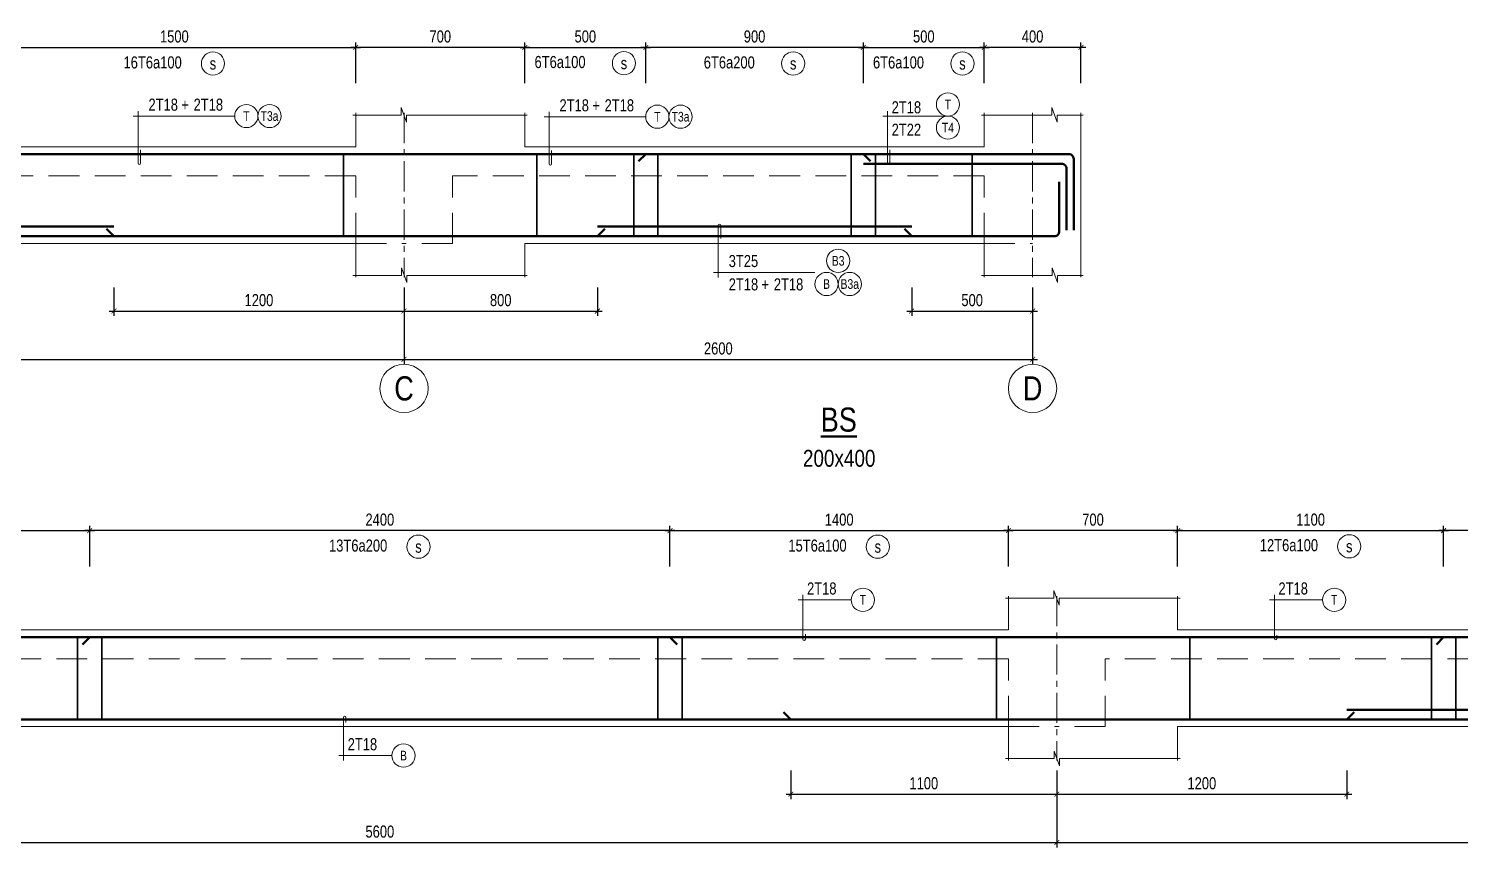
# Model space of a CAD drawing. Header units: millimetres. Extents: x 925681 to 1410834, y 71669 to 296428.
# Drawn here: x 1047109 to 1053031, y 257948 to 261338 of the extents above; entities that cross this region are included whole.
import ezdxf
from ezdxf.enums import TextEntityAlignment as Align

# ---------------------------------------------------------------- set-up
doc = ezdxf.new("R2010")
doc.units = ezdxf.units.MM
doc.header["$LTSCALE"] = 100
doc.linetypes.add('CENTER', pattern=[2, 1.25, -0.25, 0.25, -0.25])
doc.linetypes.add('HIDDEN', pattern=[9.525, 6.35, -3.175])
for name, color, linetype, lineweight in [('Ap0101_grid', 145, 'CENTER', 18), ('Ap0102_dim', 145, 'Continuous', 25), ('Ap0104_leader', 145, 'Continuous', 25), ('Ap0201_T', 253, 'Continuous', 50), ('Ap0205_T', 253, 'Continuous', 50), ('Ap0308_PHS', 2, 'HIDDEN', 18), ('Ap0310_PSS', 130, 'Continuous', 18), ('Ap0314_Kh', 253, 'Continuous', 15), ('Ap0401_Reinf', 1, 'Continuous', 50), ('Ap0402_Reinf.S', 6, 'Continuous', 35), ('Ap0403_RT', 40, 'Continuous', 25)]:
    doc.layers.add(name, color=color, linetype=linetype, lineweight=lineweight)
doc.styles.add('Ap', font='1.shx', dxfattribs={"width": 0.8})
doc.styles.add('Ap_Vni-helve', font='', dxfattribs={"width": 0.8, "height": 1})
doc.styles.add('Fosup_text ghi chu', font='1.shx', dxfattribs={"width": 0.8, "height": 250})
doc.styles.add('Text Chuan', font='1.shx', dxfattribs={"width": 0.8})
doc.styles.get('Ap_Vni-helve').set_extended_font_data('VNI-Helve')
doc.dimstyles.new('Ap_Model-20', dxfattribs={"dimscale": 100, "dimtxt": 0.5, "dimasz": 0.2, "dimexe": 0.2, "dimexo": 0.2, "dimgap": 0.2, "dimtad": 1, "dimdec": 0, "dimzin": 3, "dimdsep": 46, "dimtxsty": 'Ap', "dimblk": 'ARCHTICK', "dimcen": 0.2, "dimdle": 0.2, "dimclrd": 256, "dimclre": 256, "dimclrt": 7, "dimazin": 2, "dimtfac": 100, "dimtdec": 0, "dimtix": 1, "dimtmove": 2, "dimatfit": 2, "dimldrblk": 'ARCHTICK', "dimfxl": 1, "dimtolj": 1, "dimtzin": 0, "dimlwd": -1, "dimlwe": -1, "dimarcsym": 0})

# ---------------------------------------------------------------- blocks, each defined once
blk = doc.blocks.new('_ArchTick')
at = {"color": 0, "linetype": 'ByBlock', "const_width": 0.15}
blk.add_lwpolyline([(-0.5, -0.5), (0.5, 0.5)], dxfattribs=at)
blk = doc.blocks.new('*D160')
at = {"layer": 'Ap0102_dim', "transparency": 16777216}
for p, q in [((-289.6, -181.8), (-289.6, -500)), ((5610.4, -181.8), (5610.4, -500)), ((-309.6, -480), (5630.4, -480))]:
    blk.add_line(p, q, dxfattribs=at)
at = {"layer": 'Defpoints', "color": 0, "transparency": 16777216}
for p in [(-289.6, -161.8), (5610.4, -161.8), (5610.4, -480)]:
    blk.add_point(p, dxfattribs=at)
at = {"layer": 'Ap0102_dim', "transparency": 16777216, "xscale": 20, "yscale": 20, "zscale": 20, "rotation": 180}
blk.add_blockref('_ArchTick', (-289.6, -480), dxfattribs=at)
at = {"layer": 'Ap0102_dim', "transparency": 16777216, "xscale": 20, "yscale": 20, "zscale": 20}
blk.add_blockref('_ArchTick', (5610.4, -480), dxfattribs=at)
at = {"layer": 'Ap0102_dim', "color": 7, "transparency": 16777216, "insert": (2660.4, -435), "char_height": 50, "attachment_point": 5, "style": 'Ap'}
blk.add_mtext('\\A1;5900', dxfattribs=at)
blk = doc.blocks.new('*D162')
at = {"layer": 'Ap0102_dim', "transparency": 16777216}
for p, q in [((4410.4, -181.8), (4410.4, -300)), ((5610.4, -181.8), (5610.4, -300)), ((4390.4, -280), (5630.4, -280))]:
    blk.add_line(p, q, dxfattribs=at)
at = {"layer": 'Defpoints', "color": 0, "transparency": 16777216}
for p in [(4410.4, -161.8), (5610.4, -161.8), (5610.4, -280)]:
    blk.add_point(p, dxfattribs=at)
at = {"layer": 'Ap0102_dim', "transparency": 16777216, "xscale": 20, "yscale": 20, "zscale": 20, "rotation": 180}
blk.add_blockref('_ArchTick', (4410.4, -280), dxfattribs=at)
at = {"layer": 'Ap0102_dim', "transparency": 16777216, "xscale": 20, "yscale": 20, "zscale": 20}
blk.add_blockref('_ArchTick', (5610.4, -280), dxfattribs=at)
at = {"layer": 'Ap0102_dim', "color": 7, "transparency": 16777216, "insert": (5010.4, -235), "char_height": 50, "attachment_point": 5, "style": 'Ap'}
blk.add_mtext('\\A1;1200', dxfattribs=at)
blk = doc.blocks.new('*D163')
at = {"layer": 'Ap0102_dim', "transparency": 16777216}
for p, q in [((3910.4, 662.7), (3910.4, 831.4)), ((5410.4, 662.7), (5410.4, 831.4)), ((3890.4, 811.4), (5430.4, 811.4))]:
    blk.add_line(p, q, dxfattribs=at)
at = {"layer": 'Defpoints', "color": 0, "transparency": 16777216}
for p in [(5410.4, 811.4), (3910.4, 642.7), (5410.4, 642.7)]:
    blk.add_point(p, dxfattribs=at)
at = {"layer": 'Ap0102_dim', "transparency": 16777216, "xscale": 20, "yscale": 20, "zscale": 20, "rotation": 180}
blk.add_blockref('_ArchTick', (3910.4, 811.4), dxfattribs=at)
at = {"layer": 'Ap0102_dim', "transparency": 16777216, "xscale": 20, "yscale": 20, "zscale": 20}
blk.add_blockref('_ArchTick', (5410.4, 811.4), dxfattribs=at)
at = {"layer": 'Ap0102_dim', "color": 7, "transparency": 16777216, "insert": (4660.4, 856.4), "char_height": 50, "attachment_point": 5, "style": 'Ap'}
blk.add_mtext('\\A1;1500', dxfattribs=at)
blk = doc.blocks.new('*D165')
at = {"layer": 'Ap0102_dim', "transparency": 16777216}
for p, q in [((5410.4, 662.7), (5410.4, 831.4)), ((6110.4, 662.7), (6110.4, 831.4)), ((6130.4, 811.4), (5390.4, 811.4))]:
    blk.add_line(p, q, dxfattribs=at)
at = {"layer": 'Defpoints', "color": 0, "transparency": 16777216}
for p in [(5410.4, 811.4), (5410.4, 642.7), (6110.4, 642.7)]:
    blk.add_point(p, dxfattribs=at)
at = {"layer": 'Ap0102_dim', "transparency": 16777216, "xscale": 20, "yscale": 20, "zscale": 20, "rotation": 180}
blk.add_blockref('_ArchTick', (5410.4, 811.4), dxfattribs=at)
at = {"layer": 'Ap0102_dim', "transparency": 16777216, "xscale": 20, "yscale": 20, "zscale": 20}
blk.add_blockref('_ArchTick', (6110.4, 811.4), dxfattribs=at)
at = {"layer": 'Ap0102_dim', "color": 7, "transparency": 16777216, "insert": (5760.4, 856.4), "char_height": 50, "attachment_point": 5, "style": 'Ap'}
blk.add_mtext('\\A1;700', dxfattribs=at)
blk = doc.blocks.new('TEXT TRUC')
at = {"layer": 'Ap0314_Kh'}
blk.add_circle((0, -100), 100, dxfattribs=at)
at = {"layer": 'Ap0314_Kh', "style": 'Ap_Vni-helve', "width": 0.8}
blk.add_attdef('A', text='', height=100, dxfattribs=at).set_placement((0, -100), align=Align.MIDDLE)
blk = doc.blocks.new('str3')
at = {"layer": 'Ap0314_Kh', "color": 145}
blk.add_circle((159.7, -75.3), 48, dxfattribs=at)
at = {"layer": 'Ap0314_Kh', "color": 141, "style": 'Text Chuan', "width": 0.8}
blk.add_attdef('T1', text='', height=50, dxfattribs=at).set_placement((159.7, -75.3), align=Align.MIDDLE_CENTER)
at = {"layer": 'Ap0403_RT', "style": 'Fosup_text ghi chu', "width": 0.8}
blk.add_attdef('STI', (-210.2, -95.6), '', height=50, dxfattribs=at)
blk = doc.blocks.new('T3T3')
at = {"layer": 'Ap0104_leader', "lineweight": 13}
blk.add_line((-20, 177.3), (399.8, 177.3), dxfattribs=at)
blk.add_lwpolyline([(10, 37.1), (10, -17.9, -1), (0, -17.9), (0, 197.7)], format="xyb", dxfattribs=at)
at = {"layer": 'Ap0314_Kh', "color": 145}
for centre in [(447.8, 177.3), (543.8, 177.3)]:
    blk.add_circle(centre, 48, dxfattribs=at)
at = {"layer": 'Ap0314_Kh', "color": 141, "style": 'Text Chuan', "width": 0.8}
for tag, p in [('T1', (447.8, 177.3)), ('T2', (543.8, 177.3))]:
    blk.add_attdef(tag, text='', height=40, dxfattribs=at).set_placement(p, align=Align.MIDDLE_CENTER)
at = {"layer": 'Ap0403_RT', "style": 'Fosup_text ghi chu', "width": 0.8}
blk.add_text('+', height=50, dxfattribs=at).set_placement((178.6, 198.8))
blk.add_attdef('1', text='', height=50, dxfattribs=at).set_placement((164.9, 199.4), align=Align.RIGHT)
blk.add_attdef('2', (229.6, 199.4), '', height=50, dxfattribs=at)
blk = doc.blocks.new('*D272')
at = {"layer": 'Ap0102_dim', "transparency": 16777216}
for p, q in [((-300, -181.8), (-300, -500)), ((2300, -181.8), (2300, -500)), ((-320, -480), (2320, -480))]:
    blk.add_line(p, q, dxfattribs=at)
at = {"layer": 'Defpoints', "color": 0, "transparency": 16777216}
for p in [(-300, -161.8), (2300, -161.8), (2300, -480)]:
    blk.add_point(p, dxfattribs=at)
at = {"layer": 'Ap0102_dim', "transparency": 16777216, "xscale": 20, "yscale": 20, "zscale": 20, "rotation": 180}
blk.add_blockref('_ArchTick', (-300, -480), dxfattribs=at)
at = {"layer": 'Ap0102_dim', "transparency": 16777216, "xscale": 20, "yscale": 20, "zscale": 20}
blk.add_blockref('_ArchTick', (2300, -480), dxfattribs=at)
at = {"layer": 'Ap0102_dim', "color": 7, "transparency": 16777216, "insert": (1000, -435), "char_height": 50, "attachment_point": 5, "style": 'Ap'}
blk.add_mtext('\\A1;2600', dxfattribs=at)
blk = doc.blocks.new('*D273')
at = {"layer": 'Ap0102_dim', "transparency": 16777216}
for p, q in [((200, 662.7), (200, 831.4)), ((700, 662.7), (700, 831.4)), ((180, 811.4), (720, 811.4))]:
    blk.add_line(p, q, dxfattribs=at)
at = {"layer": 'Defpoints', "color": 0, "transparency": 16777216}
for p in [(700, 811.4), (200, 642.7), (700, 642.7)]:
    blk.add_point(p, dxfattribs=at)
at = {"layer": 'Ap0102_dim', "transparency": 16777216, "xscale": 20, "yscale": 20, "zscale": 20, "rotation": 180}
blk.add_blockref('_ArchTick', (200, 811.4), dxfattribs=at)
at = {"layer": 'Ap0102_dim', "transparency": 16777216, "xscale": 20, "yscale": 20, "zscale": 20}
blk.add_blockref('_ArchTick', (700, 811.4), dxfattribs=at)
at = {"layer": 'Ap0102_dim', "color": 7, "transparency": 16777216, "insert": (450, 856.4), "char_height": 50, "attachment_point": 5, "style": 'Ap'}
blk.add_mtext('\\A1;500', dxfattribs=at)
blk = doc.blocks.new('*D274')
at = {"layer": 'Ap0102_dim', "transparency": 16777216}
for p, q in [((1800, -181.8), (1800, -300)), ((2300, -181.8), (2300, -300)), ((1780, -280), (2320, -280))]:
    blk.add_line(p, q, dxfattribs=at)
at = {"layer": 'Defpoints', "color": 0, "transparency": 16777216}
for p in [(1800, -161.8), (2300, -161.8), (2300, -280)]:
    blk.add_point(p, dxfattribs=at)
at = {"layer": 'Ap0102_dim', "transparency": 16777216, "xscale": 20, "yscale": 20, "zscale": 20, "rotation": 180}
blk.add_blockref('_ArchTick', (1800, -280), dxfattribs=at)
at = {"layer": 'Ap0102_dim', "transparency": 16777216, "xscale": 20, "yscale": 20, "zscale": 20}
blk.add_blockref('_ArchTick', (2300, -280), dxfattribs=at)
at = {"layer": 'Ap0102_dim', "color": 7, "transparency": 16777216, "insert": (2050, -235), "char_height": 50, "attachment_point": 5, "style": 'Ap'}
blk.add_mtext('\\A1;500', dxfattribs=at)
blk = doc.blocks.new('*D275')
at = {"layer": 'Ap0102_dim', "transparency": 16777216}
for p, q in [((1600, 662.7), (1600, 831.4)), ((2100, 662.7), (2100, 831.4)), ((1580, 811.4), (2120, 811.4))]:
    blk.add_line(p, q, dxfattribs=at)
at = {"layer": 'Defpoints', "color": 0, "transparency": 16777216}
for p in [(2100, 811.4), (1600, 642.7), (2100, 642.7)]:
    blk.add_point(p, dxfattribs=at)
at = {"layer": 'Ap0102_dim', "transparency": 16777216, "xscale": 20, "yscale": 20, "zscale": 20, "rotation": 180}
blk.add_blockref('_ArchTick', (1600, 811.4), dxfattribs=at)
at = {"layer": 'Ap0102_dim', "transparency": 16777216, "xscale": 20, "yscale": 20, "zscale": 20}
blk.add_blockref('_ArchTick', (2100, 811.4), dxfattribs=at)
at = {"layer": 'Ap0102_dim', "color": 7, "transparency": 16777216, "insert": (1850, 856.4), "char_height": 50, "attachment_point": 5, "style": 'Ap'}
blk.add_mtext('\\A1;500', dxfattribs=at)
blk = doc.blocks.new('*D276')
at = {"layer": 'Ap0102_dim', "transparency": 16777216}
for p, q in [((-300, -181.8), (-300, -300)), ((500, -181.8), (500, -300)), ((-320, -280), (520, -280))]:
    blk.add_line(p, q, dxfattribs=at)
at = {"layer": 'Defpoints', "color": 0, "transparency": 16777216}
for p in [(-300, -161.8), (500, -161.8), (500, -280)]:
    blk.add_point(p, dxfattribs=at)
at = {"layer": 'Ap0102_dim', "transparency": 16777216, "xscale": 20, "yscale": 20, "zscale": 20, "rotation": 180}
blk.add_blockref('_ArchTick', (-300, -280), dxfattribs=at)
at = {"layer": 'Ap0102_dim', "transparency": 16777216, "xscale": 20, "yscale": 20, "zscale": 20}
blk.add_blockref('_ArchTick', (500, -280), dxfattribs=at)
at = {"layer": 'Ap0102_dim', "color": 7, "transparency": 16777216, "insert": (100, -235), "char_height": 50, "attachment_point": 5, "style": 'Ap'}
blk.add_mtext('\\A1;800', dxfattribs=at)
blk = doc.blocks.new('*D277')
at = {"layer": 'Ap0102_dim', "transparency": 16777216}
for p, q in [((2100, 662.7), (2100, 831.4)), ((2500, 662.7), (2500, 831.4)), ((2520, 811.4), (2080, 811.4))]:
    blk.add_line(p, q, dxfattribs=at)
at = {"layer": 'Defpoints', "color": 0, "transparency": 16777216}
for p in [(2100, 811.4), (2100, 642.7), (2500, 642.7)]:
    blk.add_point(p, dxfattribs=at)
at = {"layer": 'Ap0102_dim', "transparency": 16777216, "xscale": 20, "yscale": 20, "zscale": 20, "rotation": 180}
blk.add_blockref('_ArchTick', (2100, 811.4), dxfattribs=at)
at = {"layer": 'Ap0102_dim', "transparency": 16777216, "xscale": 20, "yscale": 20, "zscale": 20}
blk.add_blockref('_ArchTick', (2500, 811.4), dxfattribs=at)
at = {"layer": 'Ap0102_dim', "color": 7, "transparency": 16777216, "insert": (2300, 856.4), "char_height": 50, "attachment_point": 5, "style": 'Ap'}
blk.add_mtext('\\A1;400', dxfattribs=at)
blk = doc.blocks.new('*D278')
at = {"layer": 'Ap0102_dim', "transparency": 16777216}
for p, q in [((700, 662.7), (700, 831.4)), ((1600, 662.7), (1600, 831.4)), ((1620, 811.4), (680, 811.4))]:
    blk.add_line(p, q, dxfattribs=at)
at = {"layer": 'Defpoints', "color": 0, "transparency": 16777216}
for p in [(700, 811.4), (700, 642.7), (1600, 642.7)]:
    blk.add_point(p, dxfattribs=at)
at = {"layer": 'Ap0102_dim', "transparency": 16777216, "xscale": 20, "yscale": 20, "zscale": 20, "rotation": 180}
blk.add_blockref('_ArchTick', (700, 811.4), dxfattribs=at)
at = {"layer": 'Ap0102_dim', "transparency": 16777216, "xscale": 20, "yscale": 20, "zscale": 20}
blk.add_blockref('_ArchTick', (1600, 811.4), dxfattribs=at)
at = {"layer": 'Ap0102_dim', "color": 7, "transparency": 16777216, "insert": (1150, 856.4), "char_height": 50, "attachment_point": 5, "style": 'Ap'}
blk.add_mtext('\\A1;900', dxfattribs=at)
blk = doc.blocks.new('Tieude')
at = {"layer": 'Ap0201_T', "style": 'Ap_Vni-helve', "width": 0.8}
for p in [(298.2, 1600), (298.2, 400)]:
    blk.add_attdef('A', text='', height=800, dxfattribs=at).set_placement(p, align=Align.MIDDLE)
blk = doc.blocks.new('str1')
at = {"layer": 'Ap0314_Kh', "color": 145}
blk.add_circle((159.7, -73.9), 48, dxfattribs=at)
at = {"layer": 'Ap0314_Kh', "color": 141, "style": 'Text Chuan', "width": 0.8}
blk.add_attdef('T1', text='', height=50, dxfattribs=at).set_placement((159.7, -73.9), align=Align.MIDDLE_CENTER)
at = {"layer": 'Ap0403_RT', "style": 'Fosup_text ghi chu', "width": 0.8}
blk.add_attdef('STI', (-210.2, -94.1), '', height=50, dxfattribs=at)
blk = doc.blocks.new('str2')
at = {"layer": 'Ap0314_Kh', "color": 145}
blk.add_circle((159.7, -75.3), 48, dxfattribs=at)
at = {"layer": 'Ap0314_Kh', "color": 141, "style": 'Text Chuan', "width": 0.8}
blk.add_attdef('T1', text='', height=50, dxfattribs=at).set_placement((159.7, -75.3), align=Align.MIDDLE_CENTER)
at = {"layer": 'Ap0403_RT', "style": 'Fosup_text ghi chu', "width": 0.8}
blk.add_attdef('STI', (-210.2, -95.6), '', height=50, dxfattribs=at)
blk = doc.blocks.new('T1T3')
at = {"layer": 'Ap0104_leader', "lineweight": 13}
blk.add_line((-20, 174.6), (399.8, 174.6), dxfattribs=at)
blk.add_lwpolyline([(10, 34.5), (10, -20.5, -1), (0, -20.5), (0, 195)], format="xyb", dxfattribs=at)
at = {"layer": 'Ap0314_Kh', "color": 145}
for centre in [(447.8, 174.6), (543.8, 174.6)]:
    blk.add_circle(centre, 48, dxfattribs=at)
at = {"layer": 'Ap0314_Kh', "color": 141, "style": 'Text Chuan', "width": 0.8}
for tag, p in [('T1', (447.8, 174.6)), ('T2', (543.8, 174.6))]:
    blk.add_attdef(tag, text='', height=40, dxfattribs=at).set_placement(p, align=Align.MIDDLE_CENTER)
at = {"layer": 'Ap0403_RT', "style": 'Fosup_text ghi chu', "width": 0.8}
blk.add_text('+', height=50, dxfattribs=at).set_placement((178.6, 196.2))
blk.add_attdef('1', text='', height=50, dxfattribs=at).set_placement((164.9, 196.7), align=Align.RIGHT)
blk.add_attdef('2', (229.6, 196.7), '', height=50, dxfattribs=at)
blk = doc.blocks.new('T3T2')
at = {"layer": 'Ap0104_leader', "lineweight": 13}
blk.add_line((-20, 177.3), (249.9, 177.3), dxfattribs=at)
blk.add_line((-20, 177.3), (249.9, 177.3), dxfattribs=at)
blk.add_lwpolyline([(10, 37.1), (10, -17.9, -1), (0, -17.9), (0, 197.7)], format="xyb", dxfattribs=at)
at = {"layer": 'Ap0314_Kh', "color": 145}
for centre in [(249.9, 225.3), (249.9, 129.3)]:
    blk.add_circle(centre, 48, dxfattribs=at)
at = {"layer": 'Ap0314_Kh', "color": 141, "style": 'Text Chuan', "width": 0.8}
for tag, p in [('T1', (249.9, 225.3)), ('T3', (249.9, 129.3))]:
    blk.add_attdef(tag, text='', height=40, dxfattribs=at).set_placement(p, align=Align.MIDDLE_CENTER)
at = {"layer": 'Ap0403_RT', "style": 'Fosup_text ghi chu', "width": 0.8}
for tag, p in [('1', (17, 188.6)), ('3', (17, 95.7))]:
    blk.add_attdef(tag, p, '', height=50, dxfattribs=at)
blk = doc.blocks.new('B2B4')
at = {"layer": 'Ap0104_leader', "lineweight": 13}
blk.add_line((-20, 0), (399.8, 0), dxfattribs=at)
blk.add_lwpolyline([(10, 140.1), (10, 195.1, 1), (0, 195.1), (0, -20.4)], format="xyb", dxfattribs=at)
at = {"layer": 'Ap0314_Kh', "color": 145}
for centre in [(495.8, 48), (447.8, -48), (543.8, -48)]:
    blk.add_circle(centre, 48, dxfattribs=at)
at = {"layer": 'Ap0314_Kh', "color": 141, "style": 'Text Chuan', "width": 0.8}
for tag, p in [('B3', (495.8, 48)), ('B1', (447.8, -48)), ('B2', (543.8, -48))]:
    blk.add_attdef(tag, text='', height=40, dxfattribs=at).set_placement(p, align=Align.MIDDLE_CENTER)
at = {"layer": 'Ap0403_RT', "style": 'Fosup_text ghi chu', "width": 0.8}
blk.add_text('+', height=50, dxfattribs=at).set_placement((178.6, -75.1))
for tag, p in [('3', (164.9, 22.1)), ('1', (164.9, -74.5))]:
    blk.add_attdef(tag, text='', height=50, dxfattribs=at).set_placement(p, align=Align.RIGHT)
blk.add_attdef('2', (229.6, -74.5), '', height=50, dxfattribs=at)
blk = doc.blocks.new('*D168')
at = {"layer": 'Ap0102_dim', "transparency": 16777216}
for p, q in [((-289.6, -181.8), (-289.6, -500)), ((5310.4, -181.8), (5310.4, -500)), ((-309.6, -480), (5330.4, -480))]:
    blk.add_line(p, q, dxfattribs=at)
at = {"layer": 'Defpoints', "color": 0, "transparency": 16777216}
for p in [(-289.6, -161.8), (5310.4, -161.8), (5310.4, -480)]:
    blk.add_point(p, dxfattribs=at)
at = {"layer": 'Ap0102_dim', "transparency": 16777216, "xscale": 20, "yscale": 20, "zscale": 20, "rotation": 180}
blk.add_blockref('_ArchTick', (-289.6, -480), dxfattribs=at)
at = {"layer": 'Ap0102_dim', "transparency": 16777216, "xscale": 20, "yscale": 20, "zscale": 20}
blk.add_blockref('_ArchTick', (5310.4, -480), dxfattribs=at)
at = {"layer": 'Ap0102_dim', "color": 7, "transparency": 16777216, "insert": (2510.4, -435), "char_height": 50, "attachment_point": 5, "style": 'Ap'}
blk.add_mtext('\\A1;5600', dxfattribs=at)
blk = doc.blocks.new('*D169')
at = {"layer": 'Ap0102_dim', "transparency": 16777216}
for p, q in [((-89.6, 662.7), (-89.6, 831.4)), ((1310.4, 662.7), (1310.4, 831.4)), ((-109.6, 811.4), (1330.4, 811.4))]:
    blk.add_line(p, q, dxfattribs=at)
at = {"layer": 'Defpoints', "color": 0, "transparency": 16777216}
for p in [(1310.4, 811.4), (-89.6, 642.7), (1310.4, 642.7)]:
    blk.add_point(p, dxfattribs=at)
at = {"layer": 'Ap0102_dim', "transparency": 16777216, "xscale": 20, "yscale": 20, "zscale": 20, "rotation": 180}
blk.add_blockref('_ArchTick', (-89.6, 811.4), dxfattribs=at)
at = {"layer": 'Ap0102_dim', "transparency": 16777216, "xscale": 20, "yscale": 20, "zscale": 20}
blk.add_blockref('_ArchTick', (1310.4, 811.4), dxfattribs=at)
at = {"layer": 'Ap0102_dim', "color": 7, "transparency": 16777216, "insert": (610.4, 856.4), "char_height": 50, "attachment_point": 5, "style": 'Ap'}
blk.add_mtext('\\A1;1400', dxfattribs=at)
blk = doc.blocks.new('*D170')
at = {"layer": 'Ap0102_dim', "transparency": 16777216}
for p, q in [((4210.4, -181.8), (4210.4, -300)), ((5310.4, -181.8), (5310.4, -300)), ((4190.4, -280), (5330.4, -280))]:
    blk.add_line(p, q, dxfattribs=at)
at = {"layer": 'Defpoints', "color": 0, "transparency": 16777216}
for p in [(4210.4, -161.8), (5310.4, -161.8), (5310.4, -280)]:
    blk.add_point(p, dxfattribs=at)
at = {"layer": 'Ap0102_dim', "transparency": 16777216, "xscale": 20, "yscale": 20, "zscale": 20, "rotation": 180}
blk.add_blockref('_ArchTick', (4210.4, -280), dxfattribs=at)
at = {"layer": 'Ap0102_dim', "transparency": 16777216, "xscale": 20, "yscale": 20, "zscale": 20}
blk.add_blockref('_ArchTick', (5310.4, -280), dxfattribs=at)
at = {"layer": 'Ap0102_dim', "color": 7, "transparency": 16777216, "insert": (4760.4, -235), "char_height": 50, "attachment_point": 5, "style": 'Ap'}
blk.add_mtext('\\A1;1100', dxfattribs=at)
blk = doc.blocks.new('*D171')
at = {"layer": 'Ap0102_dim', "transparency": 16777216}
for p, q in [((3710.4, 662.7), (3710.4, 831.4)), ((5110.4, 662.7), (5110.4, 831.4)), ((3690.4, 811.4), (5130.4, 811.4))]:
    blk.add_line(p, q, dxfattribs=at)
at = {"layer": 'Defpoints', "color": 0, "transparency": 16777216}
for p in [(5110.4, 811.4), (3710.4, 642.7), (5110.4, 642.7)]:
    blk.add_point(p, dxfattribs=at)
at = {"layer": 'Ap0102_dim', "transparency": 16777216, "xscale": 20, "yscale": 20, "zscale": 20, "rotation": 180}
blk.add_blockref('_ArchTick', (3710.4, 811.4), dxfattribs=at)
at = {"layer": 'Ap0102_dim', "transparency": 16777216, "xscale": 20, "yscale": 20, "zscale": 20}
blk.add_blockref('_ArchTick', (5110.4, 811.4), dxfattribs=at)
at = {"layer": 'Ap0102_dim', "color": 7, "transparency": 16777216, "insert": (4410.4, 856.4), "char_height": 50, "attachment_point": 5, "style": 'Ap'}
blk.add_mtext('\\A1;1400', dxfattribs=at)
blk = doc.blocks.new('*D173')
at = {"layer": 'Ap0102_dim', "transparency": 16777216}
for p, q in [((5110.4, 662.7), (5110.4, 831.4)), ((5810.4, 662.7), (5810.4, 831.4)), ((5830.4, 811.4), (5090.4, 811.4))]:
    blk.add_line(p, q, dxfattribs=at)
at = {"layer": 'Defpoints', "color": 0, "transparency": 16777216}
for p in [(5110.4, 811.4), (5110.4, 642.7), (5810.4, 642.7)]:
    blk.add_point(p, dxfattribs=at)
at = {"layer": 'Ap0102_dim', "transparency": 16777216, "xscale": 20, "yscale": 20, "zscale": 20, "rotation": 180}
blk.add_blockref('_ArchTick', (5110.4, 811.4), dxfattribs=at)
at = {"layer": 'Ap0102_dim', "transparency": 16777216, "xscale": 20, "yscale": 20, "zscale": 20}
blk.add_blockref('_ArchTick', (5810.4, 811.4), dxfattribs=at)
at = {"layer": 'Ap0102_dim', "color": 7, "transparency": 16777216, "insert": (5460.4, 856.4), "char_height": 50, "attachment_point": 5, "style": 'Ap'}
blk.add_mtext('\\A1;700', dxfattribs=at)
blk = doc.blocks.new('*D174')
at = {"layer": 'Ap0102_dim', "transparency": 16777216}
for p, q in [((1310.4, 662.7), (1310.4, 831.4)), ((3710.4, 662.7), (3710.4, 831.4)), ((3730.4, 811.4), (1290.4, 811.4))]:
    blk.add_line(p, q, dxfattribs=at)
at = {"layer": 'Defpoints', "color": 0, "transparency": 16777216}
for p in [(1310.4, 811.4), (1310.4, 642.7), (3710.4, 642.7)]:
    blk.add_point(p, dxfattribs=at)
at = {"layer": 'Ap0102_dim', "transparency": 16777216, "xscale": 20, "yscale": 20, "zscale": 20, "rotation": 180}
blk.add_blockref('_ArchTick', (1310.4, 811.4), dxfattribs=at)
at = {"layer": 'Ap0102_dim', "transparency": 16777216, "xscale": 20, "yscale": 20, "zscale": 20}
blk.add_blockref('_ArchTick', (3710.4, 811.4), dxfattribs=at)
at = {"layer": 'Ap0102_dim', "color": 7, "transparency": 16777216, "insert": (2510.4, 856.4), "char_height": 50, "attachment_point": 5, "style": 'Ap'}
blk.add_mtext('\\A1;2400', dxfattribs=at)
blk = doc.blocks.new('T3T1')
at = {"layer": 'Ap0104_leader', "lineweight": 13}
for p, q in [((0, 11.8), (0, 195)), ((-20, 174.6), (199.9, 174.6)), ((10, 32.4), (10, 11.8))]:
    blk.add_line(p, q, dxfattribs=at)
blk.add_arc((5, 11.8), 5, 180, 0, dxfattribs=at)
at = {"layer": 'Ap0314_Kh', "color": 145}
blk.add_circle((247.9, 174.6), 48, dxfattribs=at)
at = {"layer": 'Ap0314_Kh', "color": 141, "style": 'Text Chuan', "width": 0.8}
blk.add_attdef('T1', text='', height=40, dxfattribs=at).set_placement((247.9, 174.6), align=Align.MIDDLE_CENTER)
at = {"layer": 'Ap0403_RT', "style": 'Fosup_text ghi chu', "width": 0.8}
blk.add_attdef('1', (17, 196.7), '', height=50, dxfattribs=at)
blk = doc.blocks.new('B2B1')
at = {"layer": 'Ap0104_leader', "lineweight": 13}
blk.add_line((-20, 0), (199.9, 0), dxfattribs=at)
blk.add_lwpolyline([(10, 137.1), (10, 157.7, 1), (0, 157.7), (0, -20.4)], format="xyb", dxfattribs=at)
at = {"layer": 'Ap0314_Kh', "color": 145}
blk.add_circle((247.9, 0), 48, dxfattribs=at)
at = {"layer": 'Ap0314_Kh', "color": 141, "style": 'Text Chuan', "width": 0.8}
blk.add_attdef('B1', text='', height=40, dxfattribs=at).set_placement((247.9, 0), align=Align.MIDDLE_CENTER)
at = {"layer": 'Ap0403_RT', "style": 'Fosup_text ghi chu', "width": 0.8}
blk.add_attdef('1', (17, 22.1), '', height=50, dxfattribs=at)
blk = doc.blocks.new('*D176')
at = {"layer": 'Ap0102_dim', "transparency": 16777216}
for p, q in [((-289.6, -181.8), (-289.6, -500)), ((4510.4, -181.8), (4510.4, -500)), ((-309.6, -480), (4530.4, -480))]:
    blk.add_line(p, q, dxfattribs=at)
at = {"layer": 'Defpoints', "color": 0, "transparency": 16777216}
for p in [(-289.6, -161.8), (4510.4, -161.8), (4510.4, -480)]:
    blk.add_point(p, dxfattribs=at)
at = {"layer": 'Ap0102_dim', "transparency": 16777216, "xscale": 20, "yscale": 20, "zscale": 20, "rotation": 180}
blk.add_blockref('_ArchTick', (-289.6, -480), dxfattribs=at)
at = {"layer": 'Ap0102_dim', "transparency": 16777216, "xscale": 20, "yscale": 20, "zscale": 20}
blk.add_blockref('_ArchTick', (4510.4, -480), dxfattribs=at)
at = {"layer": 'Ap0102_dim', "color": 7, "transparency": 16777216, "insert": (2110.4, -435), "char_height": 50, "attachment_point": 5, "style": 'Ap'}
blk.add_mtext('\\A1;4800', dxfattribs=at)
blk = doc.blocks.new('*D177')
at = {"layer": 'Ap0102_dim', "transparency": 16777216}
for p, q in [((210.4, 662.7), (210.4, 831.4)), ((1310.4, 662.7), (1310.4, 831.4)), ((190.4, 811.4), (1330.4, 811.4))]:
    blk.add_line(p, q, dxfattribs=at)
at = {"layer": 'Defpoints', "color": 0, "transparency": 16777216}
for p in [(1310.4, 811.4), (210.4, 642.7), (1310.4, 642.7)]:
    blk.add_point(p, dxfattribs=at)
at = {"layer": 'Ap0102_dim', "transparency": 16777216, "xscale": 20, "yscale": 20, "zscale": 20, "rotation": 180}
blk.add_blockref('_ArchTick', (210.4, 811.4), dxfattribs=at)
at = {"layer": 'Ap0102_dim', "transparency": 16777216, "xscale": 20, "yscale": 20, "zscale": 20}
blk.add_blockref('_ArchTick', (1310.4, 811.4), dxfattribs=at)
at = {"layer": 'Ap0102_dim', "color": 7, "transparency": 16777216, "insert": (760.4, 856.4), "char_height": 50, "attachment_point": 5, "style": 'Ap'}
blk.add_mtext('\\A1;1100', dxfattribs=at)
blk = doc.blocks.new('*D178')
at = {"layer": 'Ap0102_dim', "transparency": 16777216}
for p, q in [((3610.4, -181.8), (3610.4, -300)), ((4510.4, -181.8), (4510.4, -300)), ((3590.4, -280), (4530.4, -280))]:
    blk.add_line(p, q, dxfattribs=at)
at = {"layer": 'Defpoints', "color": 0, "transparency": 16777216}
for p in [(3610.4, -161.8), (4510.4, -161.8), (4510.4, -280)]:
    blk.add_point(p, dxfattribs=at)
at = {"layer": 'Ap0102_dim', "transparency": 16777216, "xscale": 20, "yscale": 20, "zscale": 20, "rotation": 180}
blk.add_blockref('_ArchTick', (3610.4, -280), dxfattribs=at)
at = {"layer": 'Ap0102_dim', "transparency": 16777216, "xscale": 20, "yscale": 20, "zscale": 20}
blk.add_blockref('_ArchTick', (4510.4, -280), dxfattribs=at)
at = {"layer": 'Ap0102_dim', "color": 7, "transparency": 16777216, "insert": (4060.4, -235), "char_height": 50, "attachment_point": 5, "style": 'Ap'}
blk.add_mtext('\\A1;900', dxfattribs=at)
blk = doc.blocks.new('*D179')
at = {"layer": 'Ap0102_dim', "transparency": 16777216}
for p, q in [((3210.4, 662.7), (3210.4, 831.4)), ((4310.4, 662.7), (4310.4, 831.4)), ((3190.4, 811.4), (4330.4, 811.4))]:
    blk.add_line(p, q, dxfattribs=at)
at = {"layer": 'Defpoints', "color": 0, "transparency": 16777216}
for p in [(4310.4, 811.4), (3210.4, 642.7), (4310.4, 642.7)]:
    blk.add_point(p, dxfattribs=at)
at = {"layer": 'Ap0102_dim', "transparency": 16777216, "xscale": 20, "yscale": 20, "zscale": 20, "rotation": 180}
blk.add_blockref('_ArchTick', (3210.4, 811.4), dxfattribs=at)
at = {"layer": 'Ap0102_dim', "transparency": 16777216, "xscale": 20, "yscale": 20, "zscale": 20}
blk.add_blockref('_ArchTick', (4310.4, 811.4), dxfattribs=at)
at = {"layer": 'Ap0102_dim', "color": 7, "transparency": 16777216, "insert": (3760.4, 856.4), "char_height": 50, "attachment_point": 5, "style": 'Ap'}
blk.add_mtext('\\A1;1100', dxfattribs=at)
blk = doc.blocks.new('*D180')
at = {"layer": 'Ap0102_dim', "transparency": 16777216}
for p, q in [((-289.6, -181.8), (-289.6, -300)), ((910.4, -181.8), (910.4, -300)), ((-309.6, -280), (930.4, -280))]:
    blk.add_line(p, q, dxfattribs=at)
at = {"layer": 'Defpoints', "color": 0, "transparency": 16777216}
for p in [(-289.6, -161.8), (910.4, -161.8), (910.4, -280)]:
    blk.add_point(p, dxfattribs=at)
at = {"layer": 'Ap0102_dim', "transparency": 16777216, "xscale": 20, "yscale": 20, "zscale": 20, "rotation": 180}
blk.add_blockref('_ArchTick', (-289.6, -280), dxfattribs=at)
at = {"layer": 'Ap0102_dim', "transparency": 16777216, "xscale": 20, "yscale": 20, "zscale": 20}
blk.add_blockref('_ArchTick', (910.4, -280), dxfattribs=at)
at = {"layer": 'Ap0102_dim', "color": 7, "transparency": 16777216, "insert": (310.4, -235), "char_height": 50, "attachment_point": 5, "style": 'Ap'}
blk.add_mtext('\\A1;1200', dxfattribs=at)
blk = doc.blocks.new('*D181')
at = {"layer": 'Ap0102_dim', "transparency": 16777216}
for p, q in [((4310.4, 662.7), (4310.4, 831.4)), ((4810.4, 662.7), (4810.4, 831.4)), ((4830.4, 811.4), (4290.4, 811.4))]:
    blk.add_line(p, q, dxfattribs=at)
at = {"layer": 'Defpoints', "color": 0, "transparency": 16777216}
for p in [(4310.4, 811.4), (4310.4, 642.7), (4810.4, 642.7)]:
    blk.add_point(p, dxfattribs=at)
at = {"layer": 'Ap0102_dim', "transparency": 16777216, "xscale": 20, "yscale": 20, "zscale": 20, "rotation": 180}
blk.add_blockref('_ArchTick', (4310.4, 811.4), dxfattribs=at)
at = {"layer": 'Ap0102_dim', "transparency": 16777216, "xscale": 20, "yscale": 20, "zscale": 20}
blk.add_blockref('_ArchTick', (4810.4, 811.4), dxfattribs=at)
at = {"layer": 'Ap0102_dim', "color": 7, "transparency": 16777216, "insert": (4560.4, 856.4), "char_height": 50, "attachment_point": 5, "style": 'Ap'}
blk.add_mtext('\\A1;500', dxfattribs=at)
blk = doc.blocks.new('*D182')
at = {"layer": 'Ap0102_dim', "transparency": 16777216}
for p, q in [((1310.4, 662.7), (1310.4, 831.4)), ((3210.4, 662.7), (3210.4, 831.4)), ((3230.4, 811.4), (1290.4, 811.4))]:
    blk.add_line(p, q, dxfattribs=at)
at = {"layer": 'Defpoints', "color": 0, "transparency": 16777216}
for p in [(1310.4, 811.4), (1310.4, 642.7), (3210.4, 642.7)]:
    blk.add_point(p, dxfattribs=at)
at = {"layer": 'Ap0102_dim', "transparency": 16777216, "xscale": 20, "yscale": 20, "zscale": 20, "rotation": 180}
blk.add_blockref('_ArchTick', (1310.4, 811.4), dxfattribs=at)
at = {"layer": 'Ap0102_dim', "transparency": 16777216, "xscale": 20, "yscale": 20, "zscale": 20}
blk.add_blockref('_ArchTick', (3210.4, 811.4), dxfattribs=at)
at = {"layer": 'Ap0102_dim', "color": 7, "transparency": 16777216, "insert": (2260.4, 856.4), "char_height": 50, "attachment_point": 5, "style": 'Ap'}
blk.add_mtext('\\A1;1900', dxfattribs=at)
blk = doc.blocks.new('T1T1')
at = {"layer": 'Ap0104_leader', "lineweight": 13}
blk.add_line((-20.1, 174.6), (199.7, 174.6), dxfattribs=at)
blk.add_lwpolyline([(9.9, 28.1), (9.9, 14.3, -1), (-0.1, 14.3), (-0.1, 195)], format="xyb", dxfattribs=at)
at = {"layer": 'Ap0314_Kh', "color": 145}
blk.add_circle((247.7, 174.6), 48, dxfattribs=at)
at = {"layer": 'Ap0314_Kh', "color": 141, "style": 'Text Chuan', "width": 0.8}
blk.add_attdef('T1', text='', height=40, dxfattribs=at).set_placement((247.7, 174.6), align=Align.MIDDLE_CENTER)
at = {"layer": 'Ap0403_RT', "style": 'Fosup_text ghi chu', "width": 0.8}
blk.add_attdef('1', (16.9, 196.7), '', height=50, dxfattribs=at)
blk = doc.blocks.new('*U159')
at = {"layer": 'Ap0101_grid'}
blk.add_line((5610.4, 540), (5610.4, -140), dxfattribs=at)
at = {"layer": 'Ap0308_PHS', "ltscale": 0.2}
for p, q in [((5410.4, 280), (-89.6, 280)), ((5410.4, 0), (5410.4, 280)), ((5410.4, 0), (5610.4, 0))]:
    blk.add_line(p, q, dxfattribs=at)
at = {"layer": 'Ap0310_PSS'}
for p, q in [((5410.4, 540), (5410.4, 400)), ((6110.4, 540), (6110.4, 400)), ((-89.6, 400), (5410.4, 400)), ((-89.6, 0), (5410.4, 0)), ((5410.4, 0), (5410.4, -140)), ((6110.4, 0), (6110.4, -140))]:
    blk.add_line(p, q, dxfattribs=at)
at = {"layer": 'Ap0314_Kh'}
for points in [[(5398.7, 531.4), (5598.5, 531.4), (5598.5, 562.7), (5620.8, 502.1), (5620.8, 531.4), (6120.2, 531.4)], [(5398.7, -132.4), (5599.4, -132.4), (5599.4, -101.2), (5621.8, -161.8), (5621.8, -132.4), (6120.2, -132.4)]]:
    blk.add_lwpolyline(points, dxfattribs=at)
at = {"layer": 'Ap0401_Reinf'}
blk.add_line((4410.4, 30), (4380.4, 60), dxfattribs=at)
for points in [[(6110.4, 370), (-89.6, 370)], [(6110.4, 370), (3910.4, 370)], [(4410.4, 70), (910.4, 70)], [(6110.4, 30), (-89.6, 30)]]:
    blk.add_lwpolyline(points, dxfattribs=at)
at = {"layer": 'Ap0402_Reinf.S'}
blk.add_line((5360.4, 30), (5360.4, 370), dxfattribs=at)
at = {"layer": 'Ap0102_dim'}
for base, p1, p2, picture, middle in [((5410.4, 811.4), (3910.4, 642.7), (5410.4, 642.7), '*D163', (4660.4, 856.4)), ((5610.4, -480), (-289.6, -161.8), (5610.4, -161.8), '*D160', (2660.4, -435)), ((5610.4, -280), (4410.4, -161.8), (5610.4, -161.8), '*D162', (5010.4, -235))]:
    dim = blk.add_linear_dim(base=base, p1=p1, p2=p2, dimstyle='Ap_Model-20', dxfattribs=at)
    dim.commit()
    dim.dimension.update_dxf_attribs({"geometry": picture, "text_midpoint": middle})
dim = blk.add_linear_dim(base=(5410.4, 811.4), p1=(6110.4, 642.7), p2=(5410.4, 642.7), angle=180, dimstyle='Ap_Model-20', dxfattribs=at)
dim.commit()
dim.dimension.update_dxf_attribs({"geometry": '*D165', "text_midpoint": (5760.4, 856.4)})
blk = doc.blocks.new('*U271')
at = {"layer": 'Ap0101_grid'}
blk.add_line((2300, 540), (2300, -140), dxfattribs=at)
at = {"layer": 'Ap0308_PHS', "ltscale": 0.2}
for p, q in [((2100, 280), (-100, 280)), ((-100, 0), (-100, 280)), ((2100, 0), (2100, 280)), ((-100, 0), (-300, 0)), ((2100, 0), (2300, 0))]:
    blk.add_line(p, q, dxfattribs=at)
at = {"layer": 'Ap0310_PSS'}
for p, q in [((2100, 540), (2100, 400)), ((2500, 540), (2500, 400)), ((200, 400), (2100, 400)), ((2500, 400), (2500, -140)), ((200, 0), (2100, 0)), ((2100, 0), (2100, -140))]:
    blk.add_line(p, q, dxfattribs=at)
at = {"layer": 'Ap0314_Kh'}
for points in [[(2088.3, 531.4), (2379.5, 531.4), (2379.5, 562.7), (2401.9, 502.1), (2401.9, 531.4), (2509.8, 531.4)], [(2088.3, -132.4), (2380.5, -132.4), (2380.5, -101.2), (2402.8, -161.8), (2402.8, -132.4), (2509.8, -132.4)]]:
    blk.add_lwpolyline(points, dxfattribs=at)
at = {"layer": 'Ap0401_Reinf'}
for p, q in [((670, 340), (700, 370)), ((1630, 340), (1600, 370)), ((500, 30), (530, 60)), ((1800, 30), (1770, 60))]:
    blk.add_line(p, q, dxfattribs=at)
for points in [[(200, 370), (2450, 370, -0.414214), (2470, 350), (2470, 55)], [(1600, 330), (2420, 330, -0.414214), (2440, 310), (2440, 55)], [(2410, 255), (2410, 50, -0.414214), (2390, 30), (200, 30)]]:
    blk.add_lwpolyline(points, format="xyb", dxfattribs=at)
for points in [[(200, 370), (700, 370)], [(1800, 70), (500, 70)]]:
    blk.add_lwpolyline(points, dxfattribs=at)
at = {"layer": 'Ap0402_Reinf.S'}
for p, q in [((250, 30), (250, 370)), ((650, 30), (650, 370)), ((750, 30), (750, 370)), ((1550, 370), (1550, 30)), ((1650, 370), (1650, 30)), ((2050, 30), (2050, 370))]:
    blk.add_line(p, q, dxfattribs=at)
at = {"layer": 'Ap0102_dim'}
for base, p1, p2, picture, middle in [((700, 811.4), (200, 642.7), (700, 642.7), '*D273', (450, 856.4)), ((2100, 811.4), (1600, 642.7), (2100, 642.7), '*D275', (1850, 856.4)), ((2300, -480), (-300, -161.8), (2300, -161.8), '*D272', (1000, -435)), ((500, -280), (-300, -161.8), (500, -161.8), '*D276', (100, -235)), ((2300, -280), (1800, -161.8), (2300, -161.8), '*D274', (2050, -235))]:
    dim = blk.add_linear_dim(base=base, p1=p1, p2=p2, dimstyle='Ap_Model-20', dxfattribs=at)
    dim.commit()
    dim.dimension.update_dxf_attribs({"geometry": picture, "text_midpoint": middle})
for base, p1, p2, picture, middle in [((700, 811.4), (1600, 642.7), (700, 642.7), '*D278', (1150, 856.4)), ((2100, 811.4), (2500, 642.7), (2100, 642.7), '*D277', (2300, 856.4))]:
    dim = blk.add_linear_dim(base=base, p1=p1, p2=p2, angle=180, dimstyle='Ap_Model-20', dxfattribs=at)
    dim.commit()
    dim.dimension.update_dxf_attribs({"geometry": picture, "text_midpoint": middle})
blk = doc.blocks.new('*U167')
at = {"layer": 'Ap0101_grid'}
blk.add_line((5310.4, 540), (5310.4, -140), dxfattribs=at)
at = {"layer": 'Ap0308_PHS', "ltscale": 0.2}
for p, q in [((5110.4, 280), (-89.6, 280)), ((5110.4, 0), (5110.4, 280)), ((5110.4, 0), (5310.4, 0))]:
    blk.add_line(p, q, dxfattribs=at)
at = {"layer": 'Ap0310_PSS'}
for p, q in [((5110.4, 540), (5110.4, 400)), ((5810.4, 540), (5810.4, 400)), ((-89.6, 400), (5110.4, 400)), ((-89.6, 0), (5110.4, 0)), ((5110.4, 0), (5110.4, -140)), ((5810.4, 0), (5810.4, -140))]:
    blk.add_line(p, q, dxfattribs=at)
at = {"layer": 'Ap0314_Kh'}
for points in [[(5098.7, 531.4), (5298.5, 531.4), (5298.5, 562.7), (5320.8, 502.1), (5320.8, 531.4), (5820.2, 531.4)], [(5098.7, -132.4), (5299.4, -132.4), (5299.4, -101.2), (5321.8, -161.8), (5321.8, -132.4), (5820.2, -132.4)]]:
    blk.add_lwpolyline(points, dxfattribs=at)
at = {"layer": 'Ap0401_Reinf'}
for p, q in [((1280.4, 340), (1310.4, 370)), ((3740.4, 340), (3710.4, 370)), ((4210.4, 30), (4180.4, 60))]:
    blk.add_line(p, q, dxfattribs=at)
for points in [[(5810.4, 370), (-89.6, 370)], [(1310.4, 370), (-89.6, 370)], [(5810.4, 370), (3710.4, 370)], [(5810.4, 30), (-89.6, 30)], [(4210.4, 30), (810.4, 30)]]:
    blk.add_lwpolyline(points, dxfattribs=at)
at = {"layer": 'Ap0402_Reinf.S'}
for p, q in [((1260.4, 30), (1260.4, 370)), ((1360.4, 30), (1360.4, 370)), ((3660.4, 370), (3660.4, 30)), ((3760.4, 370), (3760.4, 30)), ((5060.4, 30), (5060.4, 370))]:
    blk.add_line(p, q, dxfattribs=at)
at = {"layer": 'Ap0102_dim'}
for base, p1, p2, picture, middle in [((1310.4, 811.4), (-89.6, 642.7), (1310.4, 642.7), '*D169', (610.4, 856.4)), ((5110.4, 811.4), (3710.4, 642.7), (5110.4, 642.7), '*D171', (4410.4, 856.4)), ((5310.4, -480), (-289.6, -161.8), (5310.4, -161.8), '*D168', (2510.4, -435)), ((5310.4, -280), (4210.4, -161.8), (5310.4, -161.8), '*D170', (4760.4, -235))]:
    dim = blk.add_linear_dim(base=base, p1=p1, p2=p2, dimstyle='Ap_Model-20', dxfattribs=at)
    dim.commit()
    dim.dimension.update_dxf_attribs({"geometry": picture, "text_midpoint": middle})
for base, p1, p2, picture, middle in [((1310.4, 811.4), (3710.4, 642.7), (1310.4, 642.7), '*D174', (2510.4, 856.4)), ((5110.4, 811.4), (5810.4, 642.7), (5110.4, 642.7), '*D173', (5460.4, 856.4))]:
    dim = blk.add_linear_dim(base=base, p1=p1, p2=p2, angle=180, dimstyle='Ap_Model-20', dxfattribs=at)
    dim.commit()
    dim.dimension.update_dxf_attribs({"geometry": picture, "text_midpoint": middle})
blk = doc.blocks.new('*U175')
at = {"layer": 'Ap0101_grid'}
blk.add_line((4510.4, 540), (4510.4, -140), dxfattribs=at)
at = {"layer": 'Ap0308_PHS', "ltscale": 0.2}
for p, q in [((4310.4, 280), (-89.6, 280)), ((-89.6, 0), (-89.6, 280)), ((4310.4, 0), (4310.4, 280)), ((-89.6, 0), (-289.6, 0)), ((4310.4, 0), (4510.4, 0))]:
    blk.add_line(p, q, dxfattribs=at)
at = {"layer": 'Ap0310_PSS'}
for p, q in [((4310.4, 540), (4310.4, 400)), ((4810.4, 540), (4810.4, 400)), ((210.4, 400), (4310.4, 400)), ((210.4, 0), (4310.4, 0)), ((4310.4, 0), (4310.4, -140)), ((4810.4, 0), (4810.4, -140))]:
    blk.add_line(p, q, dxfattribs=at)
at = {"layer": 'Ap0314_Kh'}
for points in [[(4298.7, 531.4), (4498.5, 531.4), (4498.5, 562.7), (4520.8, 502.1), (4520.8, 531.4), (4820.2, 531.4)], [(4298.7, -132.4), (4499.4, -132.4), (4499.4, -101.2), (4521.8, -161.8), (4521.8, -132.4), (4820.2, -132.4)]]:
    blk.add_lwpolyline(points, dxfattribs=at)
at = {"layer": 'Ap0401_Reinf'}
for p, q in [((1280.4, 340), (1310.4, 370)), ((3240.4, 340), (3210.4, 370)), ((910.4, 30), (940.4, 60)), ((3610.4, 30), (3580.4, 60))]:
    blk.add_line(p, q, dxfattribs=at)
for points in [[(4810.4, 370), (210.4, 370)], [(1310.4, 370), (210.4, 370)], [(4810.4, 330), (3210.4, 330)], [(3610.4, 70), (910.4, 70)], [(4810.4, 30), (210.4, 30)]]:
    blk.add_lwpolyline(points, dxfattribs=at)
at = {"layer": 'Ap0402_Reinf.S'}
for p, q in [((260.4, 30), (260.4, 370)), ((1260.4, 30), (1260.4, 370)), ((1360.4, 30), (1360.4, 370)), ((3160.4, 370), (3160.4, 30)), ((3260.4, 370), (3260.4, 30)), ((4260.4, 30), (4260.4, 370))]:
    blk.add_line(p, q, dxfattribs=at)
at = {"layer": 'Ap0102_dim'}
for base, p1, p2, picture, middle in [((1310.4, 811.4), (210.4, 642.7), (1310.4, 642.7), '*D177', (760.4, 856.4)), ((4310.4, 811.4), (3210.4, 642.7), (4310.4, 642.7), '*D179', (3760.4, 856.4)), ((4510.4, -480), (-289.6, -161.8), (4510.4, -161.8), '*D176', (2110.4, -435)), ((910.4, -280), (-289.6, -161.8), (910.4, -161.8), '*D180', (310.4, -235)), ((4510.4, -280), (3610.4, -161.8), (4510.4, -161.8), '*D178', (4060.4, -235))]:
    dim = blk.add_linear_dim(base=base, p1=p1, p2=p2, dimstyle='Ap_Model-20', dxfattribs=at)
    dim.commit()
    dim.dimension.update_dxf_attribs({"geometry": picture, "text_midpoint": middle})
for base, p1, p2, picture, middle in [((1310.4, 811.4), (3210.4, 642.7), (1310.4, 642.7), '*D182', (2260.4, 856.4)), ((4310.4, 811.4), (4810.4, 642.7), (4310.4, 642.7), '*D181', (4560.4, 856.4))]:
    dim = blk.add_linear_dim(base=base, p1=p1, p2=p2, angle=180, dimstyle='Ap_Model-20', dxfattribs=at)
    dim.commit()
    dim.dimension.update_dxf_attribs({"geometry": picture, "text_midpoint": middle})

msp = doc.modelspace()

# ---------------------------------------------------------------- block references
at = {"lineweight": 80}
for name, p in [('*U159', (1043050.9, 260448.4)), ('*U271', (1048961.3, 260448.4)), ('*U167', (1046050.9, 258448.4)), ('*U175', (1051650.9, 258448.4))]:
    msp.add_blockref(name, p, dxfattribs=at)
for name, p, values in [('str3', (1047711.3, 261268.4), {'T1': 's', 'STI': '16T6a100'}), ('str1', (1049411.3, 261268.4), {'STI': '6T6a100', 'T1': 's'}), ('str2', (1050111.3, 261268.4), {'STI': '6T6a200', 'T1': 's'}), ('str3', (1050811.3, 261268.4), {'T1': 's', 'STI': '6T6a100'}), ('T3T3', (1047561.3, 260798.4), {'2': '2T18', '1': '2T18', 'T1': 'T', 'T2': 'T3a'}), ('T3T2', (1050661.3, 260798.4), {'1': '2T18', '3': '2T22', 'T1': 'T', 'T3': 'T4'}), ('T1T3', (1049261.3, 260798.4), {'2': '2T18', '1': '2T18', 'T1': 'T', 'T2': 'T3a'}), ('B2B4', (1049961.3, 260328.4), {'B2': 'B3a', 'B1': 'B', '1': '2T18', '2': '2T18', '3': '3T25', 'B3': 'B3'}), ('TEXT TRUC', (1048661.3, 259948.4), {'A': 'C'}), ('TEXT TRUC', (1051261.3, 259948.4), {'A': 'D'}), ('str2', (1048561.3, 259268.4), {'STI': '13T6a200', 'T1': 's'}), ('str3', (1050461.3, 259268.4), {'T1': 's', 'STI': '15T6a100'}), ('str1', (1052411.3, 259268.4), {'STI': '12T6a100', 'T1': 's'}), ('T3T1', (1050311.3, 258798.4), {'1': '2T18', 'T1': 'T'}), ('T1T1', (1052261.3, 258798.4), {'1': '2T18', 'T1': 'T'}), ('B2B1', (1048411.3, 258328.4), {'1': '2T18', 'B1': 'B'})]:
    msp.add_blockref(name, p, dxfattribs=at).add_auto_attribs(values)
ref = msp.add_blockref('Tieude', (1050461.3, 259948.4), dxfattribs=at)
ref.add_attrib('%%UMATBANG', '%%uBS', dxfattribs={"layer": 'Ap0201_T', "height": 100, "style": 'Ap_Vni-helve', "width": 0.8}).set_placement((1050459.6, 259719.1), align=Align.MIDDLE)
ref.add_attrib('TL:1/50', '200x400', dxfattribs={"layer": 'Ap0205_T', "color": 243, "height": 70, "style": 'Ap_Vni-helve', "width": 0.8}).set_placement((1050461.3, 259559.1), align=Align.MIDDLE)

doc.saveas('drawing.dxf')
